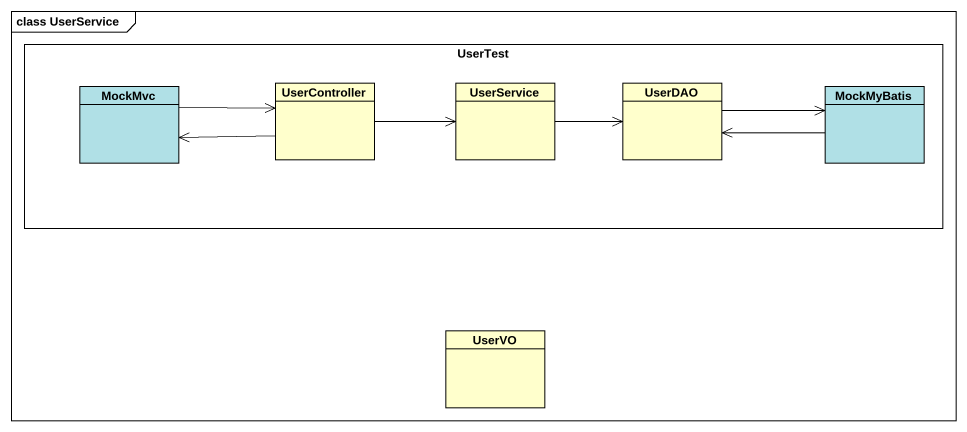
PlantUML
@startuml
mainframe class UserService
hide circle
hide empty members
rectangle UserTest {
  class MockMvc #B0E0E6
  class UserController
  class UserService
  class UserDAO
  class MockMyBatis #B0E0E6
}
class UserVO
MockMvc -right-> UserController
UserController -left-> MockMvc
UserController -right-> UserService
UserService -right-> UserDAO
UserDAO -right-> MockMyBatis
MockMyBatis -left-> UserDAO
@enduml
